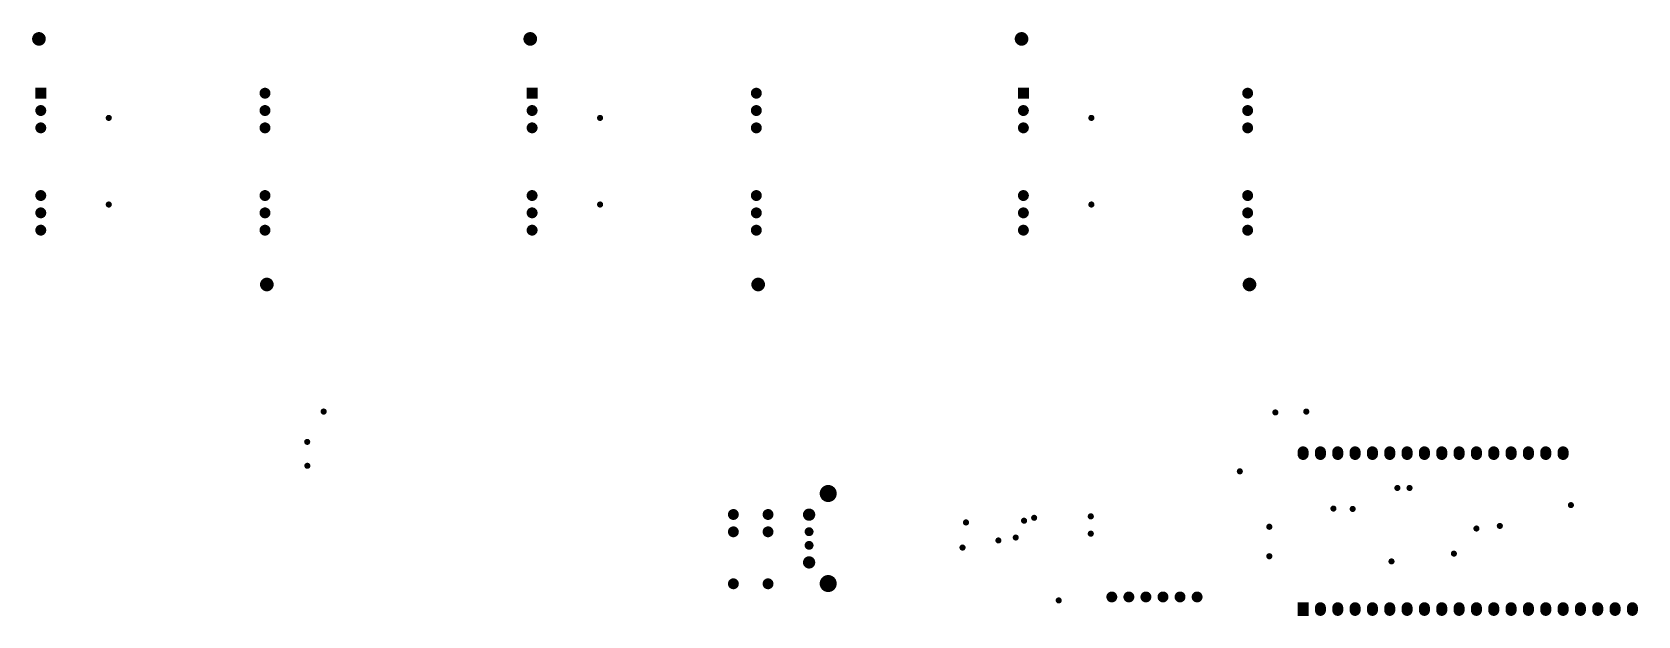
# Model space of a CAD drawing. Header units: millimetres. Extents: x 0.3 to 18.4, y 0.1 to 9.8.
# Drawn here: x 8.75 to 18.02, y 0.06 to 3.43 of the extents above; entities that cross this region are included whole.
import ezdxf

# ---------------------------------------------------------------- set-up
doc = ezdxf.new("R2010")
doc.units = ezdxf.units.MM
doc.header["$MEASUREMENT"] = 0
for name, color, linetype in [('MultiLayer', 9, 'Continuous'), ('PadHoleLayer', 156, 'Continuous'), ('ViaHoleLayer', 16, 'Continuous')]:
    doc.layers.add(name, color=color, linetype=linetype)

# ---------------------------------------------------------------- blocks, each defined once
blk = doc.blocks.new('XH2_54_6PIN_1')
at = {"layer": 'MultiLayer', "const_width": 0.0315}
for points in [[(-0.0157, 0, 1), (0.0157, 0, 1)], [(-0.0157, -0.0984, 1), (0.0157, -0.0984, 1)], [(-0.0157, -0.1969, 1), (0.0157, -0.1969, 1)], [(-0.0157, -0.2953, 1), (0.0157, -0.2953, 1)], [(-0.0157, -0.3937, 1), (0.0157, -0.3937, 1)], [(-0.0157, -0.4921, 1), (0.0157, -0.4921, 1)]]:
    blk.add_lwpolyline(points, format="xyb", close=True, dxfattribs=at)
at = {"layer": 'PadHoleLayer', "const_width": 0.0197}
for points in [[(-0.0098, 0, 1), (0.0098, 0, 1)], [(-0.0098, -0.0984, 1), (0.0098, -0.0984, 1)], [(-0.0098, -0.1969, 1), (0.0098, -0.1969, 1)], [(-0.0098, -0.2953, 1), (0.0098, -0.2953, 1)], [(-0.0098, -0.3937, 1), (0.0098, -0.3937, 1)], [(-0.0098, -0.4921, 1), (0.0098, -0.4921, 1)]]:
    blk.add_lwpolyline(points, format="xyb", close=True, dxfattribs=at)
blk = doc.blocks.new('G5V1_5VDC_B_2')
at = {"layer": 'MultiLayer', "const_width": 0.0315}
for points in [[(-0.0157, 0.4, 1), (0.0157, 0.4, 1)], [(0.1843, 0.4, 1), (0.2157, 0.4, 1)], [(-0.0157, 0.1, 1), (0.0157, 0.1, 1)], [(0.1843, 0.1, 1), (0.2157, 0.1, 1)], [(-0.0157, 0, 1), (0.0157, 0, 1)], [(0.1843, 0, 1), (0.2157, 0, 1)]]:
    blk.add_lwpolyline(points, format="xyb", close=True, dxfattribs=at)
at = {"layer": 'PadHoleLayer', "const_width": 0.0197}
for points in [[(-0.0098, 0.4, 1), (0.0098, 0.4, 1)], [(0.1902, 0.4, 1), (0.2098, 0.4, 1)], [(-0.0098, 0.1, 1), (0.0098, 0.1, 1)], [(0.1902, 0.1, 1), (0.2098, 0.1, 1)], [(-0.0098, 0, 1), (0.0098, 0, 1)], [(0.1902, 0, 1), (0.2098, 0, 1)]]:
    blk.add_lwpolyline(points, format="xyb", close=True, dxfattribs=at)
blk = doc.blocks.new('TOUCHBOARD2X2_6')
at = {"layer": 'MultiLayer'}
for points, const_width in [([(-0.6772, 0.7087, 1), (-0.6378, 0.7087, 1)], 0.0394), ([(0.6311, 0.3953, 1), (0.6626, 0.3953, 1)], 0.0315), ([(-0.6626, 0.2953, 1), (-0.6311, 0.2953, 1)], 0.0315), ([(0.6311, 0.2953, 1), (0.6626, 0.2953, 1)], 0.0315), ([(-0.6626, 0.1953, 1), (-0.6311, 0.1953, 1)], 0.0315), ([(0.6311, 0.1953, 1), (0.6626, 0.1953, 1)], 0.0315), ([(-0.6626, -0.1953, 1), (-0.6311, -0.1953, 1)], 0.0315), ([(0.6311, -0.1953, 1), (0.6626, -0.1953, 1)], 0.0315), ([(-0.6626, -0.2953, 1), (-0.6311, -0.2953, 1)], 0.0315), ([(0.6311, -0.2953, 1), (0.6626, -0.2953, 1)], 0.0315), ([(-0.6626, -0.3953, 1), (-0.6311, -0.3953, 1)], 0.0315), ([(0.6311, -0.3953, 1), (0.6626, -0.3953, 1)], 0.0315), ([(0.6378, -0.7087, 1), (0.6772, -0.7087, 1)], 0.0394)]:
    blk.add_lwpolyline(points, format="xyb", close=True, dxfattribs=dict(at, const_width=const_width))
blk.add_solid([(-0.6783, 0.3638), (-0.6154, 0.3638), (-0.6783, 0.4268), (-0.6154, 0.4268)], dxfattribs=at)
at = {"layer": 'PadHoleLayer'}
for points, const_width in [([(-0.6732, 0.7087, 1), (-0.6417, 0.7087, 1)], 0.0315), ([(-0.6587, 0.3953, 1), (-0.635, 0.3953, 1)], 0.0236), ([(0.635, 0.3953, 1), (0.6587, 0.3953, 1)], 0.0236), ([(-0.6587, 0.2953, 1), (-0.635, 0.2953, 1)], 0.0236), ([(0.635, 0.2953, 1), (0.6587, 0.2953, 1)], 0.0236), ([(-0.6587, 0.1953, 1), (-0.635, 0.1953, 1)], 0.0236), ([(0.635, 0.1953, 1), (0.6587, 0.1953, 1)], 0.0236), ([(-0.6587, -0.1953, 1), (-0.635, -0.1953, 1)], 0.0236), ([(0.635, -0.1953, 1), (0.6587, -0.1953, 1)], 0.0236), ([(-0.6587, -0.2953, 1), (-0.635, -0.2953, 1)], 0.0236), ([(0.635, -0.2953, 1), (0.6587, -0.2953, 1)], 0.0236), ([(-0.6587, -0.3953, 1), (-0.635, -0.3953, 1)], 0.0236), ([(0.635, -0.3953, 1), (0.6587, -0.3953, 1)], 0.0236), ([(0.6417, -0.7087, 1), (0.6732, -0.7087, 1)], 0.0315)]:
    blk.add_lwpolyline(points, format="xyb", close=True, dxfattribs=dict(at, const_width=const_width))
blk = doc.blocks.new('TOUCHBOARD2X2_9')
at = {"layer": 'MultiLayer'}
for points, const_width in [([(-0.6772, 0.7087, 1), (-0.6378, 0.7087, 1)], 0.0394), ([(0.6311, 0.3953, 1), (0.6626, 0.3953, 1)], 0.0315), ([(-0.6626, 0.2953, 1), (-0.6311, 0.2953, 1)], 0.0315), ([(0.6311, 0.2953, 1), (0.6626, 0.2953, 1)], 0.0315), ([(-0.6626, 0.1953, 1), (-0.6311, 0.1953, 1)], 0.0315), ([(0.6311, 0.1953, 1), (0.6626, 0.1953, 1)], 0.0315), ([(-0.6626, -0.1953, 1), (-0.6311, -0.1953, 1)], 0.0315), ([(0.6311, -0.1953, 1), (0.6626, -0.1953, 1)], 0.0315), ([(-0.6626, -0.2953, 1), (-0.6311, -0.2953, 1)], 0.0315), ([(0.6311, -0.2953, 1), (0.6626, -0.2953, 1)], 0.0315), ([(-0.6626, -0.3953, 1), (-0.6311, -0.3953, 1)], 0.0315), ([(0.6311, -0.3953, 1), (0.6626, -0.3953, 1)], 0.0315), ([(0.6378, -0.7087, 1), (0.6772, -0.7087, 1)], 0.0394)]:
    blk.add_lwpolyline(points, format="xyb", close=True, dxfattribs=dict(at, const_width=const_width))
blk.add_solid([(-0.6783, 0.3638), (-0.6154, 0.3638), (-0.6783, 0.4268), (-0.6154, 0.4268)], dxfattribs=at)
at = {"layer": 'PadHoleLayer'}
for points, const_width in [([(-0.6732, 0.7087, 1), (-0.6417, 0.7087, 1)], 0.0315), ([(-0.6587, 0.3953, 1), (-0.635, 0.3953, 1)], 0.0236), ([(0.635, 0.3953, 1), (0.6587, 0.3953, 1)], 0.0236), ([(-0.6587, 0.2953, 1), (-0.635, 0.2953, 1)], 0.0236), ([(0.635, 0.2953, 1), (0.6587, 0.2953, 1)], 0.0236), ([(-0.6587, 0.1953, 1), (-0.635, 0.1953, 1)], 0.0236), ([(0.635, 0.1953, 1), (0.6587, 0.1953, 1)], 0.0236), ([(-0.6587, -0.1953, 1), (-0.635, -0.1953, 1)], 0.0236), ([(0.635, -0.1953, 1), (0.6587, -0.1953, 1)], 0.0236), ([(-0.6587, -0.2953, 1), (-0.635, -0.2953, 1)], 0.0236), ([(0.635, -0.2953, 1), (0.6587, -0.2953, 1)], 0.0236), ([(-0.6587, -0.3953, 1), (-0.635, -0.3953, 1)], 0.0236), ([(0.635, -0.3953, 1), (0.6587, -0.3953, 1)], 0.0236), ([(0.6417, -0.7087, 1), (0.6732, -0.7087, 1)], 0.0315)]:
    blk.add_lwpolyline(points, format="xyb", close=True, dxfattribs=dict(at, const_width=const_width))
blk = doc.blocks.new('TOUCHBOARD2X2_12')
at = {"layer": 'MultiLayer'}
for points, const_width in [([(-0.6772, 0.7087, 1), (-0.6378, 0.7087, 1)], 0.0394), ([(0.6311, 0.3953, 1), (0.6626, 0.3953, 1)], 0.0315), ([(-0.6626, 0.2953, 1), (-0.6311, 0.2953, 1)], 0.0315), ([(0.6311, 0.2953, 1), (0.6626, 0.2953, 1)], 0.0315), ([(-0.6626, 0.1953, 1), (-0.6311, 0.1953, 1)], 0.0315), ([(0.6311, 0.1953, 1), (0.6626, 0.1953, 1)], 0.0315), ([(-0.6626, -0.1953, 1), (-0.6311, -0.1953, 1)], 0.0315), ([(0.6311, -0.1953, 1), (0.6626, -0.1953, 1)], 0.0315), ([(-0.6626, -0.2953, 1), (-0.6311, -0.2953, 1)], 0.0315), ([(0.6311, -0.2953, 1), (0.6626, -0.2953, 1)], 0.0315), ([(-0.6626, -0.3953, 1), (-0.6311, -0.3953, 1)], 0.0315), ([(0.6311, -0.3953, 1), (0.6626, -0.3953, 1)], 0.0315), ([(0.6378, -0.7087, 1), (0.6772, -0.7087, 1)], 0.0394)]:
    blk.add_lwpolyline(points, format="xyb", close=True, dxfattribs=dict(at, const_width=const_width))
blk.add_solid([(-0.6783, 0.3638), (-0.6154, 0.3638), (-0.6783, 0.4268), (-0.6154, 0.4268)], dxfattribs=at)
at = {"layer": 'PadHoleLayer'}
for points, const_width in [([(-0.6732, 0.7087, 1), (-0.6417, 0.7087, 1)], 0.0315), ([(-0.6587, 0.3953, 1), (-0.635, 0.3953, 1)], 0.0236), ([(0.635, 0.3953, 1), (0.6587, 0.3953, 1)], 0.0236), ([(-0.6587, 0.2953, 1), (-0.635, 0.2953, 1)], 0.0236), ([(0.635, 0.2953, 1), (0.6587, 0.2953, 1)], 0.0236), ([(-0.6587, 0.1953, 1), (-0.635, 0.1953, 1)], 0.0236), ([(0.635, 0.1953, 1), (0.6587, 0.1953, 1)], 0.0236), ([(-0.6587, -0.1953, 1), (-0.635, -0.1953, 1)], 0.0236), ([(0.635, -0.1953, 1), (0.6587, -0.1953, 1)], 0.0236), ([(-0.6587, -0.2953, 1), (-0.635, -0.2953, 1)], 0.0236), ([(0.635, -0.2953, 1), (0.6587, -0.2953, 1)], 0.0236), ([(-0.6587, -0.3953, 1), (-0.635, -0.3953, 1)], 0.0236), ([(0.635, -0.3953, 1), (0.6587, -0.3953, 1)], 0.0236), ([(0.6417, -0.7087, 1), (0.6732, -0.7087, 1)], 0.0315)]:
    blk.add_lwpolyline(points, format="xyb", close=True, dxfattribs=dict(at, const_width=const_width))
blk = doc.blocks.new('USBA_MALE_SOCKET_B_84')
at = {"layer": 'MultiLayer'}
for points, const_width in [([(-0.0177, 0.2756, 1), (0.0177, 0.2756, 1)], 0.0354), ([(-0.0128, 0.1772, 1), (0.0128, 0.1772, 1)], 0.0256), ([(-0.0128, 0.0984, 1), (0.0128, 0.0984, 1)], 0.0256), ([(-0.0177, 0, 1), (0.0177, 0, 1)], 0.0354)]:
    blk.add_lwpolyline(points, format="xyb", close=True, dxfattribs=dict(at, const_width=const_width))
at = {"layer": 'PadHoleLayer'}
for points, const_width in [([(0.0856, 0.3976, 1), (0.1348, 0.3976, 1)], 0.0492), ([(-0.0118, 0.2756, 1), (0.0118, 0.2756, 1)], 0.0236), ([(-0.0098, 0.1772, 1), (0.0098, 0.1772, 1)], 0.0197), ([(-0.0098, 0.0984, 1), (0.0098, 0.0984, 1)], 0.0197), ([(-0.0118, 0, 1), (0.0118, 0, 1)], 0.0236), ([(0.0856, -0.122, 1), (0.1348, -0.122, 1)], 0.0492)]:
    blk.add_lwpolyline(points, format="xyb", close=True, dxfattribs=dict(at, const_width=const_width))
blk = doc.blocks.new('ESP_32_SOCKET_B_112')
at = {"layer": 'MultiLayer', "const_width": 0.062992}
for points in [[(0.007874, 1.9), (-0.007874, 1.9)], [(0.007874, 1.8), (-0.007874, 1.8)], [(0.007874, 1.7), (-0.007874, 1.7)], [(0.007874, 1.6), (-0.007874, 1.6)], [(-0.892126, 1.5), (-0.907874, 1.5)], [(0.007874, 1.5), (-0.007874, 1.5)], [(-0.892126, 1.4), (-0.907874, 1.4)], [(0.007874, 1.4), (-0.007874, 1.4)], [(-0.892126, 1.3), (-0.907874, 1.3)], [(0.007874, 1.3), (-0.007874, 1.3)], [(-0.892126, 1.2), (-0.907874, 1.2)], [(0.007874, 1.2), (-0.007874, 1.2)], [(-0.892126, 1.1), (-0.907874, 1.1)], [(0.007874, 1.1), (-0.007874, 1.1)], [(-0.892126, 1), (-0.907874, 1)], [(0.007874, 1), (-0.007874, 1)], [(-0.892126, 0.9), (-0.907874, 0.9)], [(0.007874, 0.9), (-0.007874, 0.9)], [(-0.892126, 0.8), (-0.907874, 0.8)], [(0.007874, 0.8), (-0.007874, 0.8)], [(-0.892126, 0.7), (-0.907874, 0.7)], [(0.007874, 0.7), (-0.007874, 0.7)], [(-0.892126, 0.6), (-0.907874, 0.6)], [(0.007874, 0.6), (-0.007874, 0.6)], [(-0.892126, 0.5), (-0.907874, 0.5)], [(0.007874, 0.5), (-0.007874, 0.5)], [(-0.892126, 0.4), (-0.907874, 0.4)], [(0.007874, 0.4), (-0.007874, 0.4)], [(-0.892126, 0.3), (-0.907874, 0.3)], [(0.007874, 0.3), (-0.007874, 0.3)], [(-0.892126, 0.2), (-0.907874, 0.2)], [(0.007874, 0.2), (-0.007874, 0.2)], [(-0.892126, 0.1), (-0.907874, 0.1)], [(0.007874, 0.1), (-0.007874, 0.1)], [(-0.892126, 0), (-0.907874, 0)]]:
    blk.add_lwpolyline(points, dxfattribs=at)
at = {"layer": 'MultiLayer', "const_width": 0.031496}
for points in [[(-0.023622, 1.9, 1), (0.007874, 1.9, 1)], [(-0.007874, 1.9, 1), (0.023622, 1.9, 1)], [(-0.023622, 1.8, 1), (0.007874, 1.8, 1)], [(-0.007874, 1.8, 1), (0.023622, 1.8, 1)], [(-0.023622, 1.7, 1), (0.007874, 1.7, 1)], [(-0.007874, 1.7, 1), (0.023622, 1.7, 1)], [(-0.023622, 1.6, 1), (0.007874, 1.6, 1)], [(-0.007874, 1.6, 1), (0.023622, 1.6, 1)], [(-0.923622, 1.5, 1), (-0.892126, 1.5, 1)], [(-0.907874, 1.5, 1), (-0.876378, 1.5, 1)], [(-0.023622, 1.5, 1), (0.007874, 1.5, 1)], [(-0.007874, 1.5, 1), (0.023622, 1.5, 1)], [(-0.923622, 1.4, 1), (-0.892126, 1.4, 1)], [(-0.907874, 1.4, 1), (-0.876378, 1.4, 1)], [(-0.023622, 1.4, 1), (0.007874, 1.4, 1)], [(-0.007874, 1.4, 1), (0.023622, 1.4, 1)], [(-0.923622, 1.3, 1), (-0.892126, 1.3, 1)], [(-0.907874, 1.3, 1), (-0.876378, 1.3, 1)], [(-0.023622, 1.3, 1), (0.007874, 1.3, 1)], [(-0.007874, 1.3, 1), (0.023622, 1.3, 1)], [(-0.923622, 1.2, 1), (-0.892126, 1.2, 1)], [(-0.907874, 1.2, 1), (-0.876378, 1.2, 1)], [(-0.023622, 1.2, 1), (0.007874, 1.2, 1)], [(-0.007874, 1.2, 1), (0.023622, 1.2, 1)], [(-0.923622, 1.1, 1), (-0.892126, 1.1, 1)], [(-0.907874, 1.1, 1), (-0.876378, 1.1, 1)], [(-0.023622, 1.1, 1), (0.007874, 1.1, 1)], [(-0.007874, 1.1, 1), (0.023622, 1.1, 1)], [(-0.923622, 1, 1), (-0.892126, 1, 1)], [(-0.907874, 1, 1), (-0.876378, 1, 1)], [(-0.023622, 1, 1), (0.007874, 1, 1)], [(-0.007874, 1, 1), (0.023622, 1, 1)], [(-0.923622, 0.9, 1), (-0.892126, 0.9, 1)], [(-0.907874, 0.9, 1), (-0.876378, 0.9, 1)], [(-0.023622, 0.9, 1), (0.007874, 0.9, 1)], [(-0.007874, 0.9, 1), (0.023622, 0.9, 1)], [(-0.923622, 0.8, 1), (-0.892126, 0.8, 1)], [(-0.907874, 0.8, 1), (-0.876378, 0.8, 1)], [(-0.023622, 0.8, 1), (0.007874, 0.8, 1)], [(-0.007874, 0.8, 1), (0.023622, 0.8, 1)], [(-0.923622, 0.7, 1), (-0.892126, 0.7, 1)], [(-0.907874, 0.7, 1), (-0.876378, 0.7, 1)], [(-0.023622, 0.7, 1), (0.007874, 0.7, 1)], [(-0.007874, 0.7, 1), (0.023622, 0.7, 1)], [(-0.923622, 0.6, 1), (-0.892126, 0.6, 1)], [(-0.907874, 0.6, 1), (-0.876378, 0.6, 1)], [(-0.023622, 0.6, 1), (0.007874, 0.6, 1)], [(-0.007874, 0.6, 1), (0.023622, 0.6, 1)], [(-0.923622, 0.5, 1), (-0.892126, 0.5, 1)], [(-0.907874, 0.5, 1), (-0.876378, 0.5, 1)], [(-0.023622, 0.5, 1), (0.007874, 0.5, 1)], [(-0.007874, 0.5, 1), (0.023622, 0.5, 1)], [(-0.923622, 0.4, 1), (-0.892126, 0.4, 1)], [(-0.907874, 0.4, 1), (-0.876378, 0.4, 1)], [(-0.023622, 0.4, 1), (0.007874, 0.4, 1)], [(-0.007874, 0.4, 1), (0.023622, 0.4, 1)], [(-0.923622, 0.3, 1), (-0.892126, 0.3, 1)], [(-0.907874, 0.3, 1), (-0.876378, 0.3, 1)], [(-0.023622, 0.3, 1), (0.007874, 0.3, 1)], [(-0.007874, 0.3, 1), (0.023622, 0.3, 1)], [(-0.923622, 0.2, 1), (-0.892126, 0.2, 1)], [(-0.907874, 0.2, 1), (-0.876378, 0.2, 1)], [(-0.023622, 0.2, 1), (0.007874, 0.2, 1)], [(-0.007874, 0.2, 1), (0.023622, 0.2, 1)], [(-0.923622, 0.1, 1), (-0.892126, 0.1, 1)], [(-0.907874, 0.1, 1), (-0.876378, 0.1, 1)], [(-0.023622, 0.1, 1), (0.007874, 0.1, 1)], [(-0.007874, 0.1, 1), (0.023622, 0.1, 1)], [(-0.923622, 0, 1), (-0.892126, 0, 1)], [(-0.907874, 0, 1), (-0.876378, 0, 1)]]:
    blk.add_lwpolyline(points, format="xyb", close=True, dxfattribs=at)
at = {"layer": 'MultiLayer'}
blk.add_solid([(-0.03937, -0.031496), (0.03937, -0.031496), (-0.03937, 0.031496), (0.03937, 0.031496)], dxfattribs=at)
at = {"layer": 'PadHoleLayer', "const_width": 0.023622}
for points in [[(-0.011811, 1.9, 1), (0.011811, 1.9, 1)], [(-0.011811, 1.8, 1), (0.011811, 1.8, 1)], [(-0.011811, 1.7, 1), (0.011811, 1.7, 1)], [(-0.011811, 1.6, 1), (0.011811, 1.6, 1)], [(-0.911811, 1.5, 1), (-0.888189, 1.5, 1)], [(-0.011811, 1.5, 1), (0.011811, 1.5, 1)], [(-0.911811, 1.4, 1), (-0.888189, 1.4, 1)], [(-0.011811, 1.4, 1), (0.011811, 1.4, 1)], [(-0.911811, 1.3, 1), (-0.888189, 1.3, 1)], [(-0.011811, 1.3, 1), (0.011811, 1.3, 1)], [(-0.911811, 1.2, 1), (-0.888189, 1.2, 1)], [(-0.011811, 1.2, 1), (0.011811, 1.2, 1)], [(-0.911811, 1.1, 1), (-0.888189, 1.1, 1)], [(-0.011811, 1.1, 1), (0.011811, 1.1, 1)], [(-0.911811, 1, 1), (-0.888189, 1, 1)], [(-0.011811, 1, 1), (0.011811, 1, 1)], [(-0.911811, 0.9, 1), (-0.888189, 0.9, 1)], [(-0.011811, 0.9, 1), (0.011811, 0.9, 1)], [(-0.911811, 0.8, 1), (-0.888189, 0.8, 1)], [(-0.011811, 0.8, 1), (0.011811, 0.8, 1)], [(-0.911811, 0.7, 1), (-0.888189, 0.7, 1)], [(-0.011811, 0.7, 1), (0.011811, 0.7, 1)], [(-0.911811, 0.6, 1), (-0.888189, 0.6, 1)], [(-0.011811, 0.6, 1), (0.011811, 0.6, 1)], [(-0.911811, 0.5, 1), (-0.888189, 0.5, 1)], [(-0.011811, 0.5, 1), (0.011811, 0.5, 1)], [(-0.911811, 0.4, 1), (-0.888189, 0.4, 1)], [(-0.011811, 0.4, 1), (0.011811, 0.4, 1)], [(-0.911811, 0.3, 1), (-0.888189, 0.3, 1)], [(-0.011811, 0.3, 1), (0.011811, 0.3, 1)], [(-0.911811, 0.2, 1), (-0.888189, 0.2, 1)], [(-0.011811, 0.2, 1), (0.011811, 0.2, 1)], [(-0.911811, 0.1, 1), (-0.888189, 0.1, 1)], [(-0.011811, 0.1, 1), (0.011811, 0.1, 1)], [(-0.911811, 0, 1), (-0.888189, 0, 1)], [(-0.011811, 0, 1), (0.011811, 0, 1)]]:
    blk.add_lwpolyline(points, format="xyb", close=True, dxfattribs=at)

msp = doc.modelspace()

# ---------------------------------------------------------------- linework, layer by layer
at = {"layer": 'MultiLayer'}
for points, const_width in [([(9.1854, 2.93, 1), (9.2031, 2.93, 1)], 0.0177), ([(12.0201, 2.93, 1), (12.0378, 2.93, 1)], 0.0177), ([(14.8547, 2.93, 1), (14.8724, 2.93, 1)], 0.0177), ([(9.1854, 2.43, 1), (9.2031, 2.43, 1)], 0.0177), ([(12.0201, 2.43, 1), (12.0378, 2.43, 1)], 0.0177), ([(14.8547, 2.43, 1), (14.8724, 2.43, 1)], 0.0177), ([(10.4252, 1.235, 1), (10.443, 1.235, 1)], 0.0177), ([(15.9162, 1.23, 1), (15.9337, 1.23, 1)], 0.0175), ([(16.0945, 1.235, 1), (16.1122, 1.235, 1)], 0.0177), ([(10.3303, 1.06, 1), (10.3478, 1.06, 1)], 0.0175), ([(10.3313, 0.922, 1), (10.3488, 0.922, 1)], 0.0175), ([(15.7112, 0.89, 1), (15.7287, 0.89, 1)], 0.0175), ([(16.6202, 0.794, 1), (16.6378, 0.794, 1)], 0.0175), ([(16.6902, 0.794, 1), (16.7078, 0.794, 1)], 0.0175), ([(16.2512, 0.675, 1), (16.2688, 0.675, 1)], 0.0175), ([(16.3622, 0.673, 1), (16.3798, 0.673, 1)], 0.0175), ([(17.6212, 0.695, 1), (17.6388, 0.695, 1)], 0.0175), ([(14.1311, 0.595, 1), (14.1489, 0.595, 1)], 0.0177), ([(14.4663, 0.605, 1), (14.4838, 0.605, 1)], 0.0175), ([(14.5244, 0.6218, 1), (14.5419, 0.6218, 1)], 0.0175), ([(14.8511, 0.63, 1), (14.8689, 0.63, 1)], 0.0177), ([(15.8811, 0.57, 1), (15.8989, 0.57, 1)], 0.0177), ([(17.0763, 0.56, 1), (17.0938, 0.56, 1)], 0.0175), ([(17.2112, 0.575, 1), (17.2288, 0.575, 1)], 0.0175), ([(14.1111, 0.45, 1), (14.1289, 0.45, 1)], 0.0177), ([(14.3183, 0.491, 1), (14.3358, 0.491, 1)], 0.0175), ([(14.4183, 0.508, 1), (14.4358, 0.508, 1)], 0.0175), ([(14.8511, 0.53, 1), (14.8689, 0.53, 1)], 0.0177), ([(15.8811, 0.4, 1), (15.8989, 0.4, 1)], 0.0177), ([(16.5862, 0.37, 1), (16.6038, 0.37, 1)], 0.0175), ([(16.9462, 0.415, 1), (16.9638, 0.415, 1)], 0.0175), ([(14.6662, 0.145, 1), (14.6837, 0.145, 1)], 0.0175)]:
    msp.add_lwpolyline(points, format="xyb", close=True, dxfattribs=dict(at, const_width=const_width))
at = {"layer": 'ViaHoleLayer'}
for points, const_width in [([(9.1884, 2.93, 1), (9.2002, 2.93, 1)], 0.0118), ([(12.023, 2.93, 1), (12.0348, 2.93, 1)], 0.0118), ([(14.8577, 2.93, 1), (14.8695, 2.93, 1)], 0.0118), ([(9.1884, 2.43, 1), (9.2002, 2.43, 1)], 0.0118), ([(12.023, 2.43, 1), (12.0348, 2.43, 1)], 0.0118), ([(14.8577, 2.43, 1), (14.8695, 2.43, 1)], 0.0118), ([(10.4282, 1.235, 1), (10.44, 1.235, 1)], 0.0118), ([(15.92, 1.23, 1), (15.93, 1.23, 1)], 0.01), ([(16.0975, 1.235, 1), (16.1093, 1.235, 1)], 0.0118), ([(10.3341, 1.06, 1), (10.3441, 1.06, 1)], 0.01), ([(10.335, 0.922, 1), (10.345, 0.922, 1)], 0.01), ([(15.715, 0.89, 1), (15.725, 0.89, 1)], 0.01), ([(16.624, 0.794, 1), (16.634, 0.794, 1)], 0.01), ([(16.694, 0.794, 1), (16.704, 0.794, 1)], 0.01), ([(16.255, 0.675, 1), (16.265, 0.675, 1)], 0.01), ([(16.366, 0.673, 1), (16.376, 0.673, 1)], 0.01), ([(17.625, 0.695, 1), (17.635, 0.695, 1)], 0.01), ([(14.1341, 0.595, 1), (14.1459, 0.595, 1)], 0.0118), ([(14.47, 0.605, 1), (14.48, 0.605, 1)], 0.01), ([(14.5282, 0.6218, 1), (14.5382, 0.6218, 1)], 0.01), ([(14.8541, 0.63, 1), (14.8659, 0.63, 1)], 0.0118), ([(15.8841, 0.57, 1), (15.8959, 0.57, 1)], 0.0118), ([(17.08, 0.56, 1), (17.09, 0.56, 1)], 0.01), ([(17.215, 0.575, 1), (17.225, 0.575, 1)], 0.01), ([(14.322, 0.491, 1), (14.332, 0.491, 1)], 0.01), ([(14.422, 0.508, 1), (14.432, 0.508, 1)], 0.01), ([(14.8541, 0.53, 1), (14.8659, 0.53, 1)], 0.0118), ([(14.1141, 0.45, 1), (14.1259, 0.45, 1)], 0.0118), ([(15.8841, 0.4, 1), (15.8959, 0.4, 1)], 0.0118), ([(16.59, 0.37, 1), (16.6, 0.37, 1)], 0.01), ([(16.95, 0.415, 1), (16.96, 0.415, 1)], 0.01), ([(14.67, 0.145, 1), (14.68, 0.145, 1)], 0.01)]:
    msp.add_lwpolyline(points, format="xyb", close=True, dxfattribs=dict(at, const_width=const_width))

# ---------------------------------------------------------------- block references
for name, p in [('TOUCHBOARD2X2_12', (9.4488, 2.6772)), ('TOUCHBOARD2X2_9', (12.2835, 2.6772)), ('TOUCHBOARD2X2_6', (15.1181, 2.6772))]:
    msp.add_blockref(name, p)
for name, p, rotation in [('ESP_32_SOCKET_B_112', (16.085, 0.095), 270), ('USBA_MALE_SOCKET_B_84', (13.2348, 0.3644), 360), ('G5V1_5VDC_B_2', (12.998, 0.641), 180), ('XH2_54_6PIN_1', (15.4734, 0.165), 270)]:
    msp.add_blockref(name, p, dxfattribs=dict(rotation=rotation))

doc.saveas('drawing.dxf')
